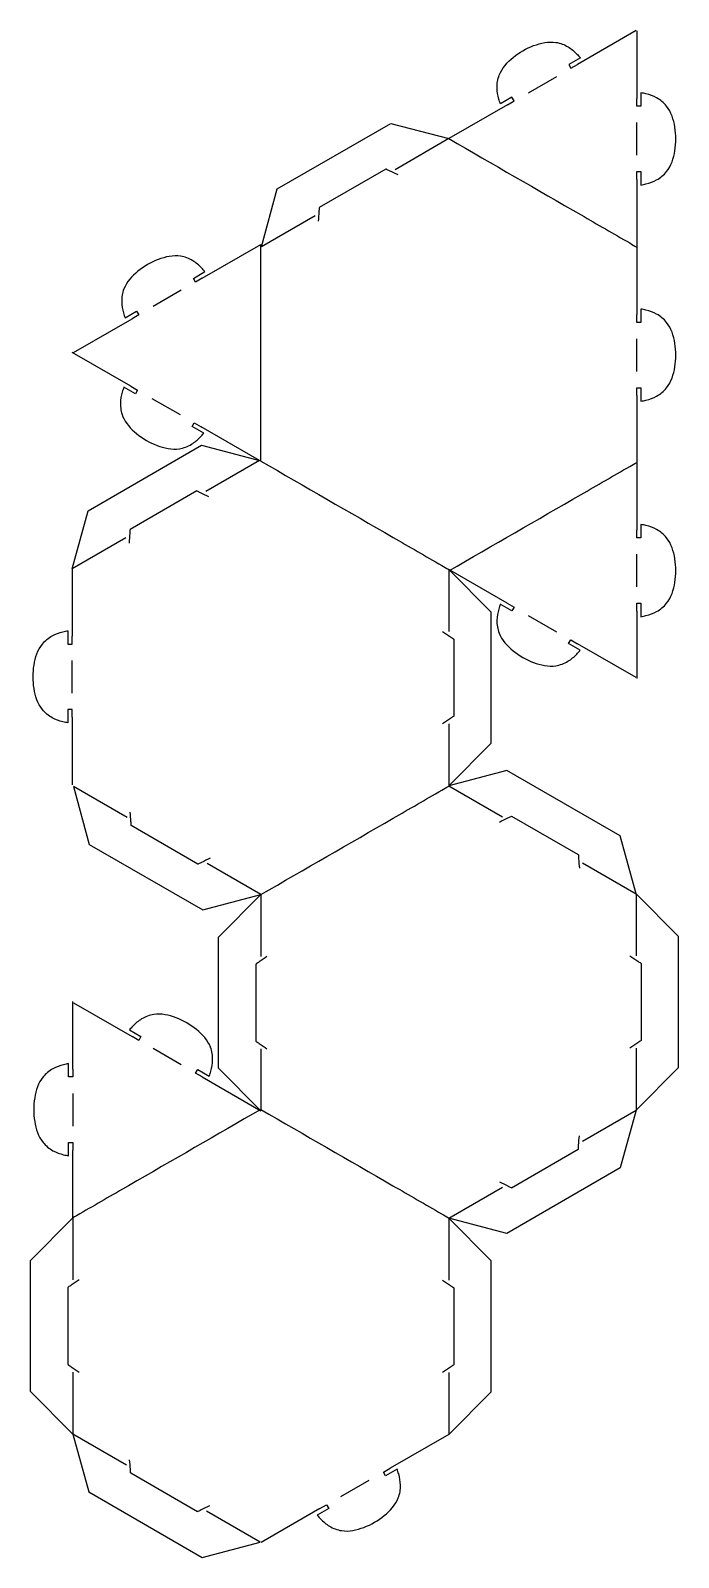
# Model space of a CAD drawing. Extents: x 12 to 87, y 111 to 290.
import ezdxf

# ---------------------------------------------------------------- set-up
doc = ezdxf.new("R2010")
doc.units = 0
doc.layers.get('0').update_dxf_attribs({"linetype": 'CONTINUOUS'})

msp = doc.modelspace()

# ---------------------------------------------------------------- linework, layer by layer
at = {"color": 5}
for p, q in [((82.48293, 290.130049), (75.628596, 286.17248)), ((82.533755, 290.100704), (82.533566, 282.185891)), ((75.946923, 286.939838), (74.590868, 286.156919)), ((74.590868, 286.156919), (74.843682, 285.719031)), ((74.843682, 285.719031), (75.628573, 286.172513)), ((83.038956, 282.845249), (83.038956, 281.279412)), ((67.421712, 281.434621), (60.567378, 277.477053)), ((67.954217, 282.325246), (66.598148, 281.54232)), ((67.421712, 281.434616), (68.206885, 281.88761)), ((68.206885, 281.88761), (67.954217, 282.325246)), ((82.533326, 281.279411), (82.533609, 282.185888)), ((83.038956, 281.279412), (82.533326, 281.279411)), ((40.497997, 271.606116), (53.770877, 279.269217)), ((53.770877, 279.269217), (60.567378, 277.477053)), ((53.215517, 273.915712), (45.408997, 269.408615)), ((82.533617, 273.616065), (83.038956, 273.616066)), ((82.533899, 272.709588), (82.533617, 273.616065)), ((83.038956, 273.616066), (83.038956, 272.050215)), ((82.533902, 272.709592), (82.533716, 264.794781)), ((38.651807, 264.82409), (40.497997, 271.606116)), ((31.731119, 261.144082), (38.585642, 265.101325)), ((82.533716, 264.794778), (82.533527, 256.879966)), ((30.693563, 261.128232), (32.04963, 261.911156)), ((30.946234, 260.690596), (30.693563, 261.128232)), ((31.731125, 261.144079), (30.946234, 260.690596)), ((83.038913, 257.539325), (83.038913, 255.973488)), ((16.670049, 252.448397), (23.524571, 256.405641)), ((22.700857, 256.513639), (24.056912, 257.29656)), ((24.309727, 256.858673), (23.524554, 256.405678)), ((24.056912, 257.29656), (24.309727, 256.858673)), ((82.533287, 255.973488), (82.533569, 256.879963)), ((83.038913, 255.973488), (82.533287, 255.973488)), ((23.382219, 248.49649), (16.527885, 252.454059)), ((23.382218, 248.496496), (24.167391, 248.043501)), ((23.914723, 247.605865), (22.558656, 248.388791)), ((24.167391, 248.043501), (23.914723, 247.605865)), ((82.53386, 247.403664), (82.533577, 248.310142)), ((82.533577, 248.310142), (83.038913, 248.310142)), ((82.533863, 247.403669), (82.533676, 239.488857)), ((83.038913, 248.310142), (83.038913, 246.744291)), ((30.551374, 243.774193), (30.804189, 244.21208)), ((31.907429, 242.991274), (30.551374, 243.774193)), ((30.804189, 244.21208), (31.58908, 243.758597)), ((38.443436, 239.801063), (31.589102, 243.758631)), ((18.374055, 233.930126), (31.646935, 241.593227)), ((31.646935, 241.593227), (38.443436, 239.801063)), ((82.533752, 239.581494), (82.533563, 231.666682)), ((31.091578, 236.239723), (23.285057, 231.732626)), ((16.527865, 227.148101), (18.374055, 233.930126)), ((83.038953, 232.32604), (83.038953, 230.760204)), ((82.533323, 230.760204), (82.533606, 231.666679)), ((83.038953, 230.760204), (82.533323, 230.760204)), ((16.527866, 227.148101), (16.528054, 219.233288)), ((65.50229, 222.064652), (60.55198, 227.054513)), ((67.406314, 223.096942), (60.55198, 227.054513)), ((65.50229, 206.73845), (65.50229, 222.064652)), ((67.938819, 222.206319), (66.58275, 222.989243)), ((67.406314, 223.096947), (68.191487, 222.643955)), ((68.191487, 222.643955), (67.938819, 222.206319)), ((82.533896, 222.190379), (82.533614, 223.096857)), ((82.533614, 223.096857), (83.038953, 223.096857)), ((82.533899, 222.190385), (82.533713, 214.275573)), ((83.038953, 223.096857), (83.038953, 221.531006)), ((16.022667, 219.892647), (16.022667, 218.32681)), ((16.022667, 218.32681), (16.528296, 218.32681)), ((16.528296, 218.32681), (16.528014, 219.233286)), ((61.143698, 218.906944), (61.143698, 209.892752)), ((74.57547, 218.374647), (74.828284, 218.812535)), ((75.931525, 217.591726), (74.57547, 218.374647)), ((74.828284, 218.812535), (75.613175, 218.359052)), ((82.467532, 214.401514), (75.613198, 218.359085)), ((16.528004, 210.663464), (16.022667, 210.663464)), ((16.022667, 210.663464), (16.022667, 209.097613)), ((16.527718, 209.756992), (16.527906, 201.842179)), ((16.527722, 209.756986), (16.528004, 210.663464)), ((60.55198, 201.748589), (65.50229, 206.73845)), ((67.348481, 203.540754), (60.55198, 201.748589)), ((80.621361, 195.877653), (67.348481, 203.540754)), ((16.67007, 201.660663), (18.516261, 194.878637)), ((31.233785, 192.56904), (23.427262, 197.076138)), ((67.903841, 198.187249), (75.710361, 193.680152)), ((18.516261, 194.878637), (31.789141, 187.215536)), ((82.467552, 189.095627), (80.621361, 195.877653)), ((31.789141, 187.215536), (38.585642, 189.007701)), ((33.635332, 184.017839), (38.585642, 189.007701)), ((87.417862, 184.105766), (82.467552, 189.095627)), ((87.417862, 168.779564), (87.417862, 184.105766)), ((33.635332, 168.691638), (33.635332, 184.017839)), ((37.993924, 180.860131), (37.993924, 171.845939)), ((83.05927, 180.948058), (83.05927, 171.933866)), ((16.603723, 168.565902), (16.603912, 176.480714)), ((16.670091, 176.354772), (23.524425, 172.397204)), ((23.206099, 173.164561), (24.562153, 172.381642)), ((24.30934, 171.943755), (23.524449, 172.397238)), ((24.562153, 172.381642), (24.30934, 171.943755)), ((16.098672, 167.65943), (16.098672, 169.22528)), ((16.603727, 168.565908), (16.604009, 167.65943)), ((30.946138, 168.112334), (31.198806, 168.54997)), ((31.731311, 167.659342), (30.946138, 168.112334)), ((31.198806, 168.54997), (32.554872, 167.767044)), ((38.585642, 163.701776), (33.635332, 168.691638)), ((82.467552, 163.789703), (87.417862, 168.779564)), ((16.604009, 167.65943), (16.098672, 167.65943)), ((31.731308, 167.659345), (38.585642, 163.701776)), ((82.467549, 163.789706), (80.621358, 157.00768)), ((16.098672, 158.430246), (16.098672, 159.996083)), ((16.098672, 159.996083), (16.604301, 159.996083)), ((16.603871, 151.174793), (16.604059, 159.089605)), ((16.604301, 159.996083), (16.604019, 159.089608)), ((67.903838, 154.698083), (75.710359, 159.205181)), ((80.621358, 157.00768), (67.348478, 149.344579)), ((11.653563, 146.184935), (16.603873, 151.174796)), ((67.348478, 149.344579), (60.551977, 151.136744)), ((65.502288, 146.146883), (60.551977, 151.136744)), ((11.653563, 130.858733), (11.653563, 146.184935)), ((65.502288, 130.820681), (65.502288, 146.146883)), ((16.012155, 143.027226), (16.012155, 134.013034)), ((61.143696, 142.989174), (61.143696, 133.974982)), ((16.603873, 125.868872), (11.653563, 130.858733)), ((60.551977, 125.83082), (65.502288, 130.820681)), ((16.603874, 125.868874), (18.450065, 119.086849)), ((60.551977, 125.83082), (53.697454, 121.873576)), ((52.912301, 121.420544), (53.697471, 121.873539)), ((54.521171, 121.765578), (53.165115, 120.982657)), ((31.167586, 116.777252), (23.361066, 121.284349)), ((53.165115, 120.982657), (52.912301, 121.420544)), ((18.450065, 119.086849), (31.722946, 111.423748)), ((45.490909, 117.135135), (38.636386, 113.177891)), ((46.528462, 117.150985), (45.172396, 116.368061)), ((45.490903, 117.135138), (46.275794, 117.588621)), ((46.275794, 117.588621), (46.528462, 117.150985)), ((31.722946, 111.423748), (38.519447, 113.215912))]:
    msp.add_line(p, q, dxfattribs=at)
at = {"color": 1}
for p, q in [((69.872231, 282.848981), (73.178419, 284.757593)), ((82.533515, 275.538982), (82.533326, 279.356531)), ((60.567378, 277.477053), (54.279312, 273.846418)), ((44.930537, 268.448901), (38.651807, 264.82409)), ((29.28099, 259.72905), (25.974989, 257.820113)), ((82.533476, 250.233057), (82.533287, 254.050607)), ((25.832737, 247.082131), (29.138925, 245.173518)), ((38.443436, 239.801063), (32.15537, 236.170429)), ((22.806596, 230.772912), (16.527865, 227.148101)), ((82.533513, 225.019773), (82.533323, 228.837322)), ((60.55198, 227.054513), (60.551794, 219.79357)), ((69.856833, 221.682582), (73.163021, 219.773973)), ((16.528106, 212.586379), (16.528294, 216.403929)), ((60.551791, 208.998533), (60.55198, 201.748589)), ((22.948802, 198.035851), (16.670071, 201.660663)), ((60.55198, 201.748589), (66.840046, 198.117955)), ((38.585642, 189.007701), (32.297576, 192.638334)), ((76.188821, 192.720438), (82.467552, 189.095627)), ((38.585642, 189.007701), (38.585831, 181.746758)), ((82.467552, 189.095627), (82.467363, 181.834684)), ((29.280793, 169.073704), (25.974603, 170.982317)), ((38.585831, 170.951721), (38.585645, 163.701776)), ((82.467363, 171.039647), (82.467549, 163.789703)), ((16.604111, 165.736514), (16.604299, 161.918965)), ((76.188818, 160.164894), (82.467549, 163.789706)), ((60.551977, 151.136744), (66.840044, 154.767377)), ((16.603873, 151.174796), (16.604062, 143.913853)), ((60.551977, 151.136744), (60.551791, 143.875801)), ((16.604062, 133.118816), (16.603874, 125.868872)), ((60.551788, 133.080764), (60.551977, 125.83082)), ((22.882606, 122.244063), (16.603875, 125.868874)), ((47.941038, 118.550166), (51.247037, 120.459103)), ((38.519447, 113.215912), (32.231381, 116.846546))]:
    msp.add_line(p, q, dxfattribs=at)
at = {"color": 5}
for points, knots in [([(66.598148, 281.54232), (66.535074, 281.73001), (66.330552, 282.338612), (66.123965, 283.477859), (66.417694, 285.340936), (68.061359, 287.132983), (70.370709, 288.466447), (72.744703, 288.993508), (74.505426, 288.316801), (75.389965, 287.569135), (75.815654, 287.088155), (75.946923, 286.939838)], [0, 0, 0, 0, 0.594052, 1.926273, 3.438881, 6.074691, 8.833681, 11.469463, 12.98264, 14.315437, 14.909668, 14.909668, 14.909668, 14.909668]), ([(83.038956, 272.050215), (83.233036, 272.089436), (83.862363, 272.216614), (84.952273, 272.607328), (86.418882, 273.793243), (87.149007, 276.112723), (87.149145, 278.779411), (86.418595, 281.098881), (84.952189, 282.285358), (83.862422, 282.677557), (83.233037, 282.805726), (83.038956, 282.845249)], [0, 0, 0, 0, 0.594052, 1.926273, 3.438881, 6.074691, 8.833682, 11.469465, 12.982641, 14.315438, 14.909669, 14.909669, 14.909669, 14.909669]), ([(54.637985, 273.225176), (54.30432, 273.387154), (53.847725, 273.608807), (53.373569, 273.838986), (53.233079, 273.907187), (53.215517, 273.915712)], [0, 0, 0, 0, 1.11271, 1.522655, 1.581219, 1.581219, 1.581219, 1.581219]), ([(45.408997, 269.408615), (45.407518, 269.389097), (45.395687, 269.232953), (45.355758, 268.705968), (45.317308, 268.198501), (45.28921, 267.82766)], [0, 0, 0, 0, 0.058722, 0.469774, 1.585487, 1.585487, 1.585487, 1.585487]), ([(32.04963, 261.911156), (31.918623, 262.059624), (31.49382, 262.541048), (30.610498, 263.289583), (28.850161, 263.966748), (26.47637, 263.439313), (24.166881, 262.106089), (22.523435, 260.313679), (22.22912, 258.450495), (22.434349, 257.310629), (22.638044, 256.70148), (22.700857, 256.513639)], [0, 0, 0, 0, 0.594052, 1.926274, 3.438882, 6.074692, 8.833684, 11.469466, 12.982642, 14.315441, 14.909673, 14.909673, 14.909673, 14.909673]), ([(83.038913, 246.744291), (83.232994, 246.783512), (83.862321, 246.91069), (84.952233, 247.301403), (86.418843, 248.487317), (87.148965, 250.806799), (87.149104, 253.473486), (86.418556, 255.792957), (84.952148, 256.979434), (83.862381, 257.371633), (83.232995, 257.499802), (83.038913, 257.539325)], [0, 0, 0, 0, 0.594053, 1.926275, 3.438883, 6.074693, 8.833685, 11.469467, 12.982643, 14.315441, 14.909673, 14.909673, 14.909673, 14.909673]), ([(22.558656, 248.388791), (22.495582, 248.201102), (22.291059, 247.5925), (22.084471, 246.453252), (22.378198, 244.590174), (24.021866, 242.798129), (26.331215, 241.464665), (28.705209, 240.937605), (30.465933, 241.614311), (31.350471, 242.361977), (31.776161, 242.842956), (31.907429, 242.991274)], [0, 0, 0, 0, 0.594052, 1.926274, 3.438883, 6.074692, 8.833682, 11.469464, 12.982641, 14.315438, 14.909669, 14.909669, 14.909669, 14.909669]), ([(32.514043, 235.549187), (32.180379, 235.711165), (31.723785, 235.932818), (31.24963, 236.162997), (31.10914, 236.231198), (31.091578, 236.239723)], [0, 0, 0, 0, 1.112708, 1.522653, 1.581217, 1.581217, 1.581217, 1.581217]), ([(83.038953, 221.531006), (83.233034, 221.570227), (83.86236, 221.697406), (84.95227, 222.088118), (86.418879, 223.274033), (87.149002, 225.593514), (87.14914, 228.260202), (86.418593, 230.579672), (84.952186, 231.76615), (83.862419, 232.158349), (83.233034, 232.286517), (83.038953, 232.32604)], [0, 0, 0, 0, 0.594052, 1.926273, 3.43888, 6.074691, 8.833682, 11.469464, 12.98264, 14.315437, 14.909668, 14.909668, 14.909668, 14.909668]), ([(23.285057, 231.732626), (23.283578, 231.713108), (23.271747, 231.556964), (23.231818, 231.029979), (23.193368, 230.522512), (23.16527, 230.15167)], [0, 0, 0, 0, 0.058722, 0.469774, 1.585487, 1.585487, 1.585487, 1.585487]), ([(66.58275, 222.989243), (66.519676, 222.801554), (66.315154, 222.192952), (66.108567, 221.053705), (66.402296, 219.190628), (68.045961, 217.398581), (70.355311, 216.065117), (72.729305, 215.538056), (74.490028, 216.214762), (75.374567, 216.962429), (75.800256, 217.443408), (75.931525, 217.591726)], [0, 0, 0, 0, 0.594052, 1.926272, 3.43888, 6.07469, 8.83368, 11.469462, 12.982639, 14.315436, 14.909667, 14.909667, 14.909667, 14.909667]), ([(16.022667, 209.097613), (15.828586, 209.136834), (15.199259, 209.264012), (14.109349, 209.654725), (12.642739, 210.840639), (11.912616, 213.160121), (11.912477, 215.826809), (12.643026, 218.146279), (14.109433, 219.332757), (15.1992, 219.724956), (15.828585, 219.853124), (16.022667, 219.892647)], [0, 0, 0, 0, 0.594052, 1.926273, 3.438881, 6.074692, 8.833683, 11.469466, 12.982642, 14.315439, 14.90967, 14.90967, 14.90967, 14.90967]), ([(59.834444, 219.79357), (60.141553, 219.585596), (60.561808, 219.301), (60.998226, 219.005458), (61.127535, 218.91789), (61.143698, 218.906944)], [0, 0, 0, 0, 1.11271, 1.522655, 1.581219, 1.581219, 1.581219, 1.581219]), ([(61.143698, 209.892752), (61.127535, 209.881712), (60.998226, 209.793394), (60.561808, 209.495321), (60.141553, 209.208288), (59.834444, 208.998533)], [0, 0, 0, 0, 0.058722, 0.469774, 1.585488, 1.585488, 1.585488, 1.585488]), ([(23.427262, 197.076138), (23.425783, 197.095655), (23.413953, 197.251799), (23.374024, 197.778784), (23.335574, 198.286251), (23.307475, 198.657093)], [0, 0, 0, 0, 0.058722, 0.469774, 1.585487, 1.585487, 1.585487, 1.585487]), ([(66.481373, 197.496714), (66.815038, 197.658691), (67.271633, 197.880344), (67.745789, 198.110523), (67.886279, 198.178724), (67.903841, 198.187249)], [0, 0, 0, 0, 1.11271, 1.522655, 1.581219, 1.581219, 1.581219, 1.581219]), ([(32.656249, 193.259576), (32.322585, 193.097598), (31.865991, 192.875945), (31.391836, 192.645766), (31.251346, 192.577565), (31.233785, 192.56904)], [0, 0, 0, 0, 1.112708, 1.522653, 1.581217, 1.581217, 1.581217, 1.581217]), ([(75.710361, 193.680152), (75.71184, 193.660634), (75.723671, 193.50449), (75.7636, 192.977505), (75.80205, 192.470038), (75.830148, 192.099197)], [0, 0, 0, 0, 0.058722, 0.469774, 1.585487, 1.585487, 1.585487, 1.585487]), ([(39.303178, 181.746758), (38.996069, 181.538784), (38.575815, 181.254187), (38.139397, 180.958645), (38.010088, 180.871077), (37.993924, 180.860131)], [0, 0, 0, 0, 1.11271, 1.522655, 1.581219, 1.581219, 1.581219, 1.581219]), ([(81.750016, 181.834684), (82.057125, 181.62671), (82.477379, 181.342114), (82.913797, 181.046572), (83.043106, 180.959004), (83.05927, 180.948058)], [0, 0, 0, 0, 1.11271, 1.522655, 1.581219, 1.581219, 1.581219, 1.581219]), ([(32.554872, 167.767044), (32.617946, 167.954733), (32.82247, 168.563335), (33.029058, 169.702583), (32.73533, 171.565661), (31.091663, 173.357708), (28.782312, 174.691172), (26.408318, 175.218234), (24.647595, 174.541526), (23.763057, 173.793859), (23.337367, 173.312879), (23.206099, 173.164561)], [0, 0, 0, 0, 0.594052, 1.926274, 3.438883, 6.074693, 8.833685, 11.469467, 12.982643, 14.315441, 14.909673, 14.909673, 14.909673, 14.909673]), ([(37.993924, 171.845939), (38.010088, 171.8349), (38.139397, 171.746582), (38.575815, 171.448509), (38.996069, 171.161476), (39.303178, 170.951721)], [0, 0, 0, 0, 0.058722, 0.469774, 1.585488, 1.585488, 1.585488, 1.585488]), ([(83.05927, 171.933866), (83.043106, 171.922826), (82.913797, 171.834508), (82.477379, 171.536435), (82.057125, 171.249402), (81.750016, 171.039647)], [0, 0, 0, 0, 0.058722, 0.469774, 1.585488, 1.585488, 1.585488, 1.585488]), ([(16.098672, 169.22528), (15.904591, 169.186059), (15.275265, 169.058881), (14.185354, 168.668168), (12.718744, 167.482254), (11.988621, 165.162773), (11.988482, 162.496085), (12.719031, 160.176614), (14.185438, 158.990137), (15.275205, 158.597938), (15.90459, 158.469769), (16.098672, 158.430246)], [0, 0, 0, 0, 0.594052, 1.926273, 3.438881, 6.074692, 8.833683, 11.469466, 12.982642, 14.315439, 14.90967, 14.90967, 14.90967, 14.90967]), ([(75.710359, 159.205181), (75.711837, 159.224699), (75.723668, 159.380842), (75.763597, 159.907827), (75.802047, 160.415295), (75.830145, 160.786136)], [0, 0, 0, 0, 0.058722, 0.469774, 1.585487, 1.585487, 1.585487, 1.585487]), ([(66.48137, 155.388619), (66.815035, 155.226641), (67.27163, 155.004988), (67.745786, 154.774809), (67.886277, 154.706608), (67.903838, 154.698083)], [0, 0, 0, 0, 1.11271, 1.522655, 1.581219, 1.581219, 1.581219, 1.581219]), ([(17.32141, 143.913853), (17.014301, 143.705879), (16.594046, 143.421283), (16.157628, 143.12574), (16.028319, 143.038172), (16.012155, 143.027226)], [0, 0, 0, 0, 1.11271, 1.522655, 1.581219, 1.581219, 1.581219, 1.581219]), ([(59.834441, 143.875801), (60.14155, 143.667827), (60.561805, 143.383231), (60.998223, 143.087688), (61.127532, 143.00012), (61.143696, 142.989174)], [0, 0, 0, 0, 1.11271, 1.522655, 1.581219, 1.581219, 1.581219, 1.581219]), ([(16.012155, 134.013034), (16.028319, 134.001995), (16.157628, 133.913677), (16.594046, 133.615604), (17.014301, 133.328571), (17.32141, 133.118816)], [0, 0, 0, 0, 0.058722, 0.469774, 1.585488, 1.585488, 1.585488, 1.585488]), ([(61.143696, 133.974982), (61.127532, 133.963943), (60.998223, 133.875625), (60.561805, 133.577552), (60.14155, 133.290519), (59.834441, 133.080764)], [0, 0, 0, 0, 0.058722, 0.469774, 1.585488, 1.585488, 1.585488, 1.585488]), ([(23.361066, 121.284349), (23.359588, 121.303867), (23.347757, 121.460011), (23.307828, 121.986996), (23.269378, 122.494463), (23.24128, 122.865305)], [0, 0, 0, 0, 0.058722, 0.469774, 1.585487, 1.585487, 1.585487, 1.585487]), ([(45.172396, 116.368061), (45.303403, 116.219592), (45.728205, 115.738168), (46.611528, 114.989633), (48.371865, 114.312469), (50.745656, 114.839904), (53.055146, 116.173128), (54.69859, 117.965538), (54.992906, 119.828722), (54.787678, 120.968588), (54.583983, 121.577737), (54.521171, 121.765578)], [0, 0, 0, 0, 0.594052, 1.926274, 3.438882, 6.074693, 8.833685, 11.469467, 12.982643, 14.315441, 14.909673, 14.909673, 14.909673, 14.909673]), ([(32.590054, 117.467788), (32.256389, 117.30581), (31.799794, 117.084157), (31.325638, 116.853978), (31.185148, 116.785777), (31.167586, 116.777252)], [0, 0, 0, 0, 1.11271, 1.522655, 1.581219, 1.581219, 1.581219, 1.581219])]:
    msp.add_open_spline(points, degree=3, knots=knots, dxfattribs=at)
at = {"color": 1}
for points, knots in [([(60.567378, 277.477053), (65.719976, 274.502199), (72.770899, 270.431345), (80.093012, 266.20392), (82.262526, 264.95135), (82.533716, 264.794778)], [0, 0, 0, 0, 17.849123, 24.425116, 25.364544, 25.364544, 25.364544, 25.364544]), ([(38.585642, 239.736787), (38.585642, 245.686493), (38.585642, 253.828197), (38.585642, 262.283043), (38.585642, 264.788183), (38.585642, 265.101325)], [0, 0, 0, 0, 17.84912, 24.425111, 25.364539, 25.364539, 25.364539, 25.364539]), ([(38.585642, 239.736787), (43.73824, 236.761932), (50.789163, 232.691079), (58.111276, 228.463654), (60.280791, 227.211084), (60.55198, 227.054513)], [0, 0, 0, 0, 17.849123, 24.425116, 25.364543, 25.364543, 25.364543, 25.364543]), ([(60.567415, 226.89922), (65.720013, 229.874074), (72.770936, 233.944928), (80.093048, 238.172352), (82.262563, 239.424922), (82.533752, 239.581494)], [0, 0, 0, 0, 17.849123, 24.425116, 25.364543, 25.364543, 25.364543, 25.364543]), ([(38.585642, 189.007701), (43.73824, 191.982555), (50.789163, 196.053408), (58.111276, 200.280833), (60.280791, 201.533403), (60.55198, 201.689974)], [0, 0, 0, 0, 17.849123, 24.425116, 25.364543, 25.364543, 25.364543, 25.364543]), ([(38.57021, 163.857066), (33.417613, 160.882213), (26.36669, 156.81136), (19.044577, 152.583937), (16.875062, 151.331367), (16.603873, 151.174796)], [0, 0, 0, 0, 17.849122, 24.425114, 25.364542, 25.364542, 25.364542, 25.364542]), ([(38.57021, 163.857066), (43.722808, 160.882212), (50.773731, 156.811359), (58.095844, 152.583934), (60.265359, 151.331364), (60.536548, 151.174793)], [0, 0, 0, 0, 17.849123, 24.425116, 25.364543, 25.364543, 25.364543, 25.364543])]:
    msp.add_open_spline(points, degree=3, knots=knots, dxfattribs=at)

doc.saveas('drawing.dxf')
